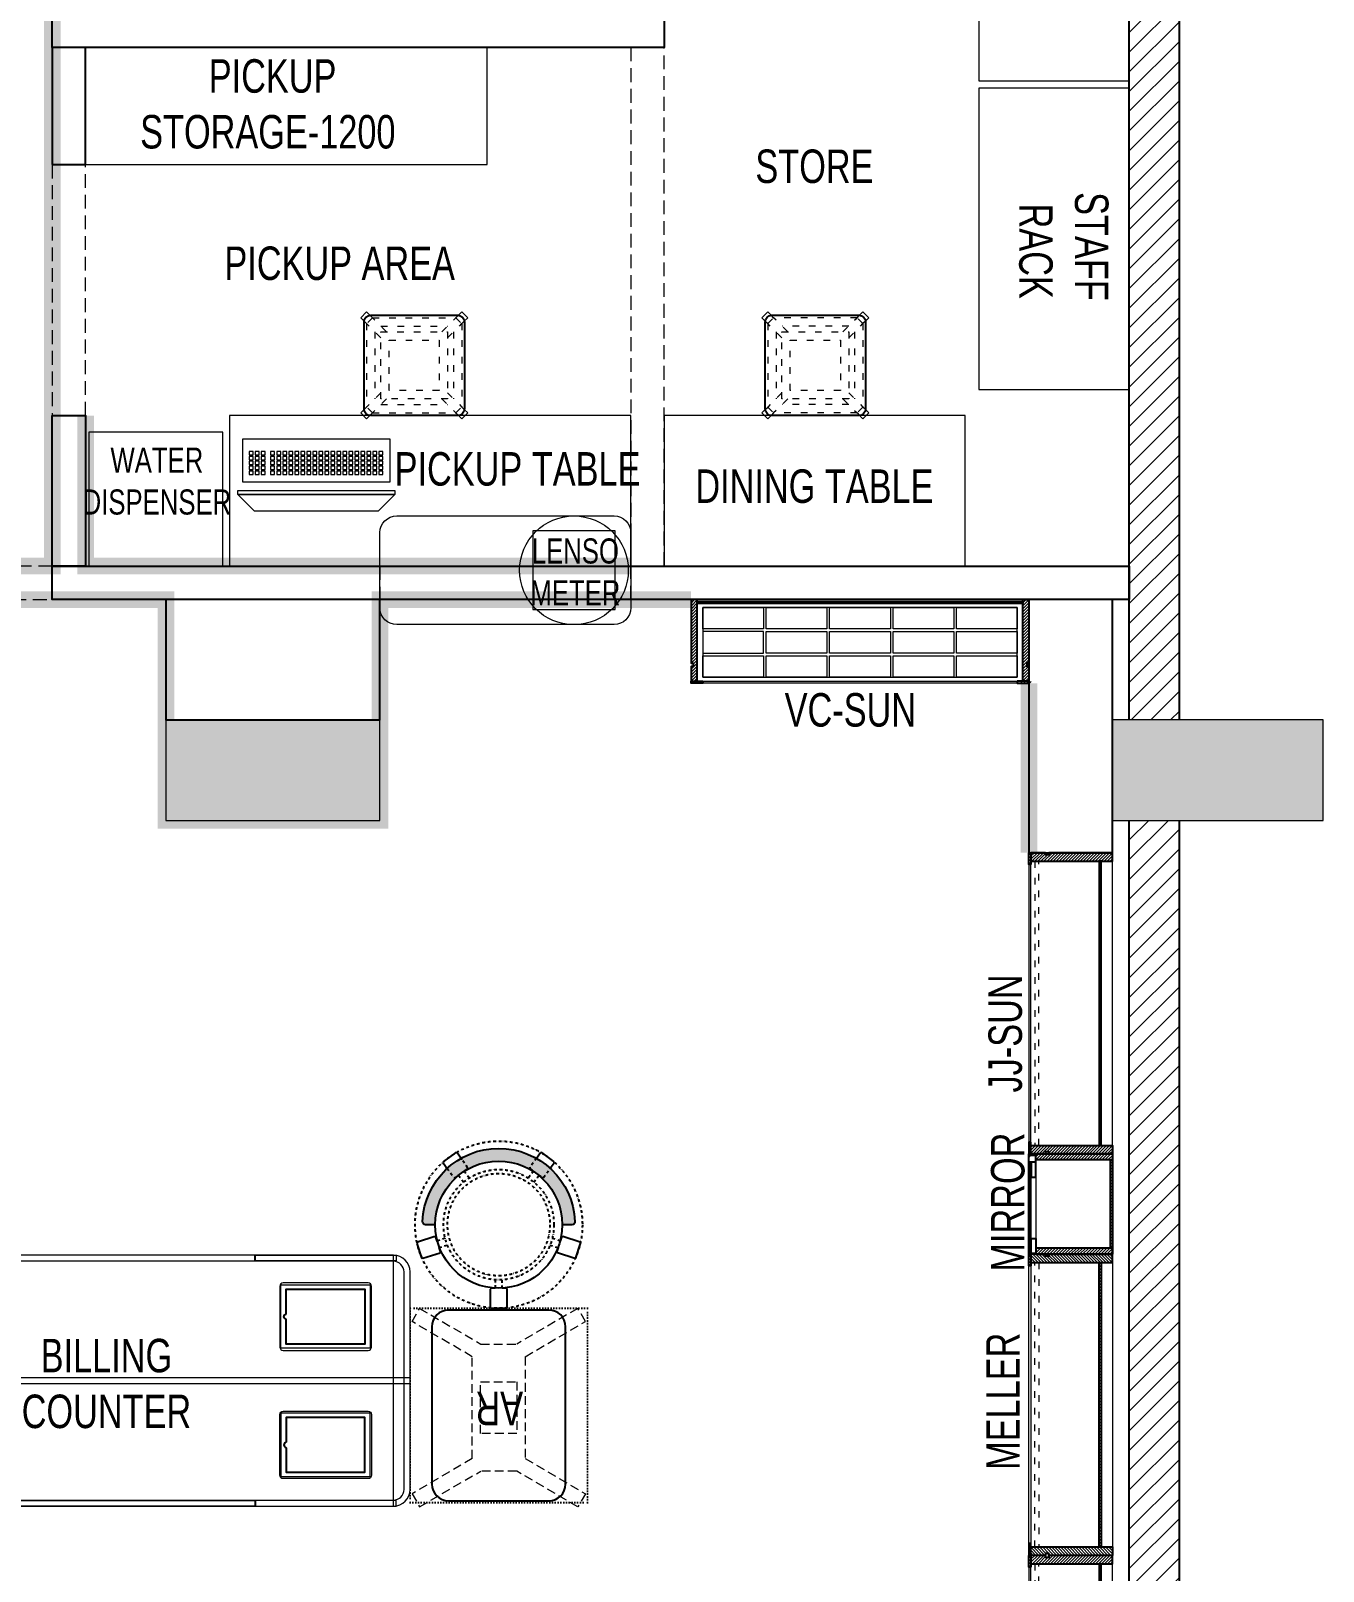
# Model space of a CAD drawing. Header units: feet. Extents: x 3264911 to 3272611, y -5469876 to -5453949.
# Drawn here: x 3267447 to 3271311, y -5461203 to -5456599 of the extents above; entities that cross this region are included whole.
import ezdxf

# ---------------------------------------------------------------- set-up
doc = ezdxf.new("R2010")
doc.units = ezdxf.units.FT
doc.header["$LTSCALE"] = 33
doc.header["$MEASUREMENT"] = 0
for name, pattern in [('a_p6_plan_L18$0$HIDDEN', [0.375, 0.25, -0.125]), ('ACAD_ISO03W100', [30, 12, -18]), ('DASHDOT2', [0.5, 0.25, -0.125, 0, -0.125]), ('DOT', [0.25, 0, -0.25]), ('HIDDEN2', [4.7624999999999975, 3.174999999999998, -1.587499999999999]), ('HIDDENX2', [0.75, 0.5, -0.25])]:
    doc.linetypes.add(name, pattern=pattern)
for name, color, linetype, lineweight in [('A-COL', 243, 'Continuous', 9), ('column hatch', 5, 'Continuous', 0), ('HATCH', 9, 'Continuous', 9), ('LENS-CURTAIN', 5, 'a_p6_plan_L18$0$HIDDEN', 9), ('LENS-DIM', 252, 'Continuous', 5), ('LENS-PARTITION', 21, 'Continuous', 25), ('LENS-TEXT', 31, 'Continuous', 5), ('LENS_CURTAIN', 5, 'a_p6_plan_L18$0$HIDDEN', 9), ('LENS_TEXT', 31, 'Continuous', 5), ('LK-EQPMT', 3, 'Continuous', 18), ('LK-FF&E FLOOR', 1, 'Continuous', 9), ('LK-FF&E WALL', 1, 'Continuous', 9), ('LK-FLUTTED FINISH', 20, 'Continuous', 30), ('LK-IT', 3, 'Continuous', 18), ('LK-MIRROR', 133, 'Continuous', 13), ('LK-TILES FINISH', 251, 'Continuous', 5), ('LN-ELEVATION-1', 81, 'Continuous', 25), ('LN-ELEVATION-2', 103, 'Continuous', 20), ('LN-ELEVATION-3', 125, 'Continuous', 18), ('LN-ELEVATION-4', 145, 'Continuous', 13), ('LN-ELEVATION-5', 167, 'Continuous', 5), ('LN-HATCH', 251, 'Continuous', 0), ('PLANO-TXT', 252, 'Continuous', 5)]:
    doc.layers.add(name, color=color, linetype=linetype, lineweight=lineweight)
doc.layers.add('A-WALL', color=1, linetype='Continuous')
doc.styles.add('LK TXT', font='GILC____.TTF', dxfattribs={"height": 100})
pattern_1 = [(45, (7858558.917008298, 3503823.203216763), (-4.490128060534575, 4.490128060534575), [])]
pattern_2 = [(45, (4208834.246730669, 1706614.740126447), (-4.490128060534575, 4.490128060534575), [])]
pattern_3 = [(45, (4209134.246730668, 1706614.740126447), (-4.490128060534575, 4.490128060534575), [])]

# ---------------------------------------------------------------- blocks, each defined once
blk = doc.blocks.new('CLENS 600 TYPE 6')
at = {"layer": 'LN-ELEVATION-1', "ltscale": 0.5}
blk.add_lwpolyline([(130, -225), (-130, -225, -0.4142135623730951), (-150, -205), (-150, 55, -0.4142135623730951), (-130, 75), (130, 75, -0.4142135623730951), (150, 55), (150, -205, -0.4142135623730951)], format="xyb", close=True, dxfattribs=at)
at = {"layer": 'LN-ELEVATION-3', "linetype": 'ACAD_ISO03W100', "ltscale": 0.05}
for p, q in [((-100, 7.322330470196902), (-142.3743686703965, 49.69669914152472)), ((-142.3743686708621, -199.6966991410591), (-142.3743686708621, 49.69669914105907)), ((-82.3223304701969, 25), (-124.6966991401277, 67.374368671095)), ((124.696699141059, 67.3743686703965), (-124.6966991401277, 67.374368671095)), ((82.3223304701969, 25), (124.6966991401277, 67.374368671095)), ((100, 7.322330470196902), (142.3743686703965, 49.69669914152472)), ((142.3743686708621, -199.6966991410591), (142.3743686708621, 49.69669914105907)), ((-117.3743686703965, -174.6966991408262), (-117.3743686703965, 24.69669914152473)), ((99.69669914059341, 42.3743686703965), (-99.69669913966207, 42.374368671095)), ((117.3743686703965, -174.6966991408262), (117.3743686703965, 24.69669914152473)), ((-100, -157.3223304701969), (-142.3743686703965, -199.6966991415247)), ((-82.3223304701969, -175), (-124.6966991401277, -217.374368671095)), ((82.3223304701969, -175), (124.6966991401277, -217.374368671095)), ((100, -157.3223304701969), (142.3743686703965, -199.6966991415247)), ((124.696699141059, -217.3743686703965), (-124.6966991401277, -217.374368671095)), ((99.69669914059341, -192.3743686703965), (-99.69669913966207, -192.374368671095))]:
    blk.add_line(p, q, dxfattribs=at)
for points in [[(-132.2008663183078, 74.87853584764525), (-124.696699141059, 67.3743686703965), (-142.3743686708621, 49.69669914105907), (-149.8785358476452, 57.20086631807498)], [(132.2008663183078, 74.87853584764525), (124.696699141059, 67.3743686703965), (142.3743686708621, 49.69669914105907), (149.8785358476452, 57.20086631807498)], [(-132.2008663183078, -224.8785358476453), (-124.696699141059, -217.3743686703965), (-142.3743686708621, -199.6966991410591), (-149.8785358476452, -207.200866318075)], [(132.2008663183078, -224.8785358476453), (124.696699141059, -217.3743686703965), (142.3743686708621, -199.6966991410591), (149.8785358476452, -207.200866318075)]]:
    blk.add_lwpolyline(points, dxfattribs=at)
for points in [[(100, -175), (-100, -175), (-100, 25), (100, 25)], [(75, -150), (-75, -150), (-75, 0), (75, 0)]]:
    blk.add_lwpolyline(points, close=True, dxfattribs=at)
at = {"layer": 'LN-ELEVATION-5', "ltscale": 0.5}
for points in [[(-149.8785358476452, 57.20086631807498), (-160.0520382001995, 67.37436867062934), (-142.3743686708621, 85.05203819996677), (-132.2008663183078, 74.87853584787806)], [(149.8785358476452, 57.20086631807498), (160.0520382001995, 67.37436867062934), (142.3743686708621, 85.05203819996677), (132.2008663183078, 74.87853584787806)], [(-149.8785358476452, -207.200866318075), (-160.0520382001995, -217.3743686706294), (-142.3743686708621, -235.0520381999668), (-132.2008663183078, -224.8785358478781)], [(149.8785358476452, -207.200866318075), (160.0520382001995, -217.3743686706294), (142.3743686708621, -235.0520381999668), (132.2008663183078, -224.8785358478781)]]:
    blk.add_lwpolyline(points, dxfattribs=at)
blk = doc.blocks.new('*U26')
at = {"layer": 'LK-EQPMT', "ltscale": 12}
blk.add_lwpolyline([(5.986879315214991, 4.914598100478997), (-5.986879315214991, 4.914598100478997), (-5.986879315214991, -4.914598100478997), (5.986879315214991, -4.914598100478997)], close=True, dxfattribs=at)
blk = doc.blocks.new('*U27')
at = {"color": 0, "linetype": 'ByBlock', "lineweight": -2}
for p in [(0, 0), (17.96063794564497, 0), (35.92127589128995, 0), (53.88191383693492, 0), (71.8425517825799, 0), (89.80318972822487, 0), (107.7638276738698, 0), (125.7244656195148, 0), (143.6851035651598, 0), (161.6457415108048, 0), (179.6063794564497, 0), (197.5670174020947, 0), (215.5276553477397, 0), (233.4882932933847, 0), (251.4489312390296, 0), (269.4095691846746, 0), (287.3702071303196, 0), (305.3308450759646, 0), (323.2914830216096, 0), (-9e-16, -14.74379430143699), (-1.8e-15, -29.48758860287398), (-2.7e-15, -44.23138290431096), (17.96063794564497, -14.74379430143699), (17.96063794564497, -29.48758860287398), (17.96063794564497, -44.23138290431096), (35.92127589128995, -14.74379430143699), (35.92127589128995, -29.48758860287398), (35.92127589128995, -44.23138290431096), (53.88191383693492, -14.74379430143699), (53.88191383693492, -29.48758860287398), (53.88191383693492, -44.23138290431096), (71.8425517825799, -14.74379430143699), (71.8425517825799, -29.48758860287398), (71.8425517825799, -44.23138290431096), (89.80318972822487, -14.74379430143699), (89.80318972822487, -29.48758860287398), (89.80318972822487, -44.23138290431096), (107.7638276738698, -14.74379430143699), (107.7638276738698, -29.48758860287398), (107.7638276738698, -44.23138290431096), (125.7244656195148, -14.74379430143699), (125.7244656195148, -29.48758860287398), (125.7244656195148, -44.23138290431096), (143.6851035651598, -14.74379430143699), (143.6851035651598, -29.48758860287398), (143.6851035651598, -44.23138290431096), (161.6457415108048, -14.74379430143699), (161.6457415108048, -29.48758860287398), (161.6457415108048, -44.23138290431096), (179.6063794564497, -14.74379430143699), (179.6063794564497, -29.48758860287398), (179.6063794564497, -44.23138290431096), (197.5670174020947, -14.74379430143699), (197.5670174020947, -29.48758860287398), (197.5670174020947, -44.23138290431096), (215.5276553477397, -14.74379430143699), (215.5276553477397, -29.48758860287398), (215.5276553477397, -44.23138290431096), (233.4882932933847, -14.74379430143699), (233.4882932933847, -29.48758860287398), (233.4882932933847, -44.23138290431096), (251.4489312390296, -14.74379430143699), (251.4489312390296, -29.48758860287398), (251.4489312390296, -44.23138290431096), (269.4095691846746, -14.74379430143699), (269.4095691846746, -29.48758860287398), (269.4095691846746, -44.23138290431096), (287.3702071303196, -14.74379430143699), (287.3702071303196, -29.48758860287398), (287.3702071303196, -44.23138290431096), (305.3308450759646, -14.74379430143699), (305.3308450759646, -29.48758860287398), (305.3308450759646, -44.23138290431096), (323.2914830216096, -14.74379430143699), (323.2914830216096, -29.48758860287398), (323.2914830216096, -44.23138290431096), (-3.6e-15, -58.97517720574795), (17.96063794564497, -58.97517720574795), (35.92127589128994, -58.97517720574795), (53.88191383693492, -58.97517720574795), (71.8425517825799, -58.97517720574795), (89.80318972822487, -58.97517720574795), (107.7638276738698, -58.97517720574795), (125.7244656195148, -58.97517720574795), (143.6851035651598, -58.97517720574795), (161.6457415108048, -58.97517720574795), (179.6063794564497, -58.97517720574795), (197.5670174020947, -58.97517720574795), (215.5276553477397, -58.97517720574795), (233.4882932933847, -58.97517720574795), (251.4489312390296, -58.97517720574795), (269.4095691846746, -58.97517720574795), (287.3702071303196, -58.97517720574795), (305.3308450759646, -58.97517720574795), (323.2914830216096, -58.97517720574795)]:
    blk.add_blockref('*U26', p, dxfattribs=at)
blk = doc.blocks.new('*U24')
at = {"layer": 'LK-EQPMT', "ltscale": 12}
blk.add_lwpolyline([(5.986879315214991, 4.914598100478997), (-5.986879315214991, 4.914598100478997), (-5.986879315214991, -4.914598100478997), (5.986879315214991, -4.914598100478997)], close=True, dxfattribs=at)
blk = doc.blocks.new('*U25')
at = {"color": 0, "linetype": 'ByBlock', "lineweight": -2}
for p in [(0, 0), (17.96063794564497, 0), (35.92127589128995, 0), (-9e-16, -14.74379430143699), (-1.8e-15, -29.48758860287398), (-2.7e-15, -44.23138290431096), (17.96063794564497, -14.74379430143699), (17.96063794564497, -29.48758860287398), (17.96063794564497, -44.23138290431096), (35.92127589128995, -14.74379430143699), (35.92127589128995, -29.48758860287398), (35.92127589128995, -44.23138290431096), (-3.6e-15, -58.97517720574795), (17.96063794564497, -58.97517720574795), (35.92127589128994, -58.97517720574795)]:
    blk.add_blockref('*U24', p, dxfattribs=at)
blk = doc.blocks.new('*U19')
at = {"ltscale": 12}
blk.add_lwpolyline([(8.040144996717572, 2.91038e-11), (8.040144996717572, 129.0940371821052), (448.0401449967176, 129.0940371821052), (448.0401449967176, 2.91038e-11)], close=True, dxfattribs=at)
for name, p in [('*U27', (35.16895717114949, 101.6202952143818)), ('*U25', (386.6121428576974, 101.6202952143818))]:
    blk.add_blockref(name, p)
blk = doc.blocks.new('Pickup table PC')
at = {"layer": 'LN-ELEVATION-2', "ltscale": 0.5}
for points in [[(470, 50), (0, 50), (0, 62), (470, 62)], [(420, 0), (50, 0), (0, 50), (470, 50)]]:
    blk.add_lwpolyline(points, close=True, dxfattribs=at)
blk = doc.blocks.new('A$C824ec3f2')
at = {"layer": 'column hatch'}
h = blk.add_hatch(color=8, dxfattribs=at)
h.dxf.hatch_style = 1
h.paths.add_polyline_path([(3068.434287936427, 1455.543587517924), (2438.434287936427, 1455.543587517924), (2438.434287936427, 1155.543587517924), (3068.434287936427, 1155.543587517924)])
h.paths.add_polyline_path([(248.4342879364267, 1455.543587517924), (-391.5657120635733, 1455.543587517924), (-391.5657120635733, 1155.543587517924), (248.4342879364267, 1155.543587517924)])
at = {"layer": 'LN-HATCH'}
h = blk.add_hatch(dxfattribs=at)
h.set_pattern_fill('ANSI31', color=256, scale=333, angle=180)
h.set_pattern_definition([(225, (-8274235.820525669, 5279922.853366336), (29.43331976689004, -29.43331976689005), [])])
h.paths.add_polyline_path([(2638.434287936427, 5915.543587517925), (2488.434287936427, 5915.543587517925), (2488.434287936427, 1455.543587517924), (2638.434287936427, 1455.543587517924)])
h.paths.add_polyline_path([(2638.434287936427, 1155.543587517924), (2488.434287936427, 1155.543587517924), (2488.434287936427, -7941.456412477418), (2638.434287936427, -7941.456412476488)])
at = {"layer": 'A-COL'}
for points in [[(248.4342879364267, 1455.543587517924), (-391.5657120635733, 1455.543587517924), (-391.5657120635733, 1155.543587517924), (248.4342879364267, 1155.543587517924)], [(3068.434287936427, 1455.543587517924), (2438.434287936427, 1455.543587517924), (2438.434287936427, 1155.543587517924), (3068.434287936427, 1155.543587517924)]]:
    blk.add_lwpolyline(points, close=True, dxfattribs=at)
at = {"layer": 'A-WALL'}
for p, q in [((2488.434287936427, 1455.543587517924), (2488.434287936427, 5915.543587517925)), ((2638.434287936427, 1455.543587517924), (2638.434287936427, 5915.543587517925)), ((2488.434287936427, -7941.456412477418), (2488.434287936427, 1155.543587517924)), ((2638.434287936427, -7941.456412477418), (2638.434287936427, 1155.543587517924))]:
    blk.add_line(p, q, dxfattribs=at)
blk = doc.blocks.new('I-PAD Frame')
at = {"color": 3, "linetype": 'Continuous'}
blk.add_lwpolyline([(357868.7410323084, -232321.1361381283), (358122.7410323085, -232321.1361381283, 0.4142135623713902), (358132.7410323086, -232311.1361381283), (358132.7410323086, -232129.1361381283, 0.4142135623713902), (358122.7410323085, -232119.1361381283), (357868.7410323084, -232119.1361381283, 0.4142135623713902), (357858.7410323085, -232129.1361381283), (357858.7410323085, -232311.1361381283, 0.4142135623713902)], format="xyb", close=True, dxfattribs=at)
at = {"color": 3, "linetype": 'Continuous', "lineweight": 25}
blk.add_lwpolyline([(358113.2410323085, -232229.6755301424), (358113.2410323085, -232302.1361381283), (357878.2410323086, -232302.1361381283), (357878.2410323086, -232138.1361381283), (358113.2410323085, -232138.1361381283), (358113.2410323085, -232210.5967461141, 0.3275382217372251), (358114.6410323081, -232212.5046245168, -0.733799385757267), (358114.6410323086, -232227.7676517396, 0.3275382217372252)], format="xyb", close=True, dxfattribs=at)
blk = doc.blocks.new('Billing Counter 1800')
at = {"color": 5, "linetype": 'HIDDENX2', "ltscale": 0.025}
for p, q in [((-849.9999978118577, -374.9978339364752), (-850.0000002956948, 375)), ((849.9999976539983, -374.9978339364752), (850.0000001378356, 375))]:
    blk.add_line(p, q, dxfattribs=at)
at = {"color": 0, "linetype": 'Continuous'}
for p, q in [((850, 375), (-850, 375)), ((900, -325), (900, 325)), ((-850, -375), (850, -375))]:
    blk.add_line(p, q, dxfattribs=at)
at = {"color": 2, "linetype": 'Continuous'}
blk.add_line((849, -375), (849.9999976539983, -374.9978339364752), dxfattribs=at)
at = {"color": 2, "linetype": 'HIDDENX2', "ltscale": 0.025}
for points in [[(-857.9999984272289, 375), (-437.4115580061916, 375), (-437.4115580851212, 358), (-857.9999985061586, 358)], [(435.3333326776046, 375), (-435.2551077436656, 375), (-435.2551076647359, 358), (435.3333327565342, 358)], [(437.3333327565342, 375), (857.9217731775715, 375), (857.9217730986419, 358), (437.3333326776046, 358)], [(-857.9999984272289, -375), (-437.4115580061916, -375), (-437.4115580851212, -358), (-857.9999985061586, -358)], [(435.3333326776046, -375), (-435.2551077436656, -375), (-435.2551076647359, -358), (435.3333327563014, -358)], [(437.3333327563013, -375), (857.9217731775715, -375), (857.9217730986419, -358), (437.3333326776046, -358)]]:
    blk.add_lwpolyline(points, close=True, dxfattribs=at)
at = {"color": 5, "linetype": 'Continuous'}
for points in [[(-780.9166655030566, 97.25000000000001), (-513.9166655030567, 97.25000000000001), (-513.9166655030567, 286.25), (-780.9166655030566, 286.25)], [(780.9166655030566, 97.25000000000001), (513.9166655030567, 97.25000000000001), (513.9166655030567, 286.25), (780.9166655030566, 286.25)], [(-780.9166655030566, -97.25000000000001), (-513.9166655030567, -97.25000000000001), (-513.9166655030567, -286.25), (-780.9166655030566, -286.25)], [(780.9166655030566, -97.25000000000001), (513.9166655030567, -97.25000000000001), (513.9166655030567, -286.25), (780.9166655030566, -286.25)]]:
    blk.add_lwpolyline(points, close=True, dxfattribs=at)
at = {"color": 5, "linetype": 'HIDDENX2', "ltscale": 0.025}
blk.add_lwpolyline([(850, 8.5), (-850, 8.5), (-850, -8.5), (850, -8.5)], close=True, dxfattribs=at)
at = {"color": 0, "linetype": 'Continuous'}
for centre, radius, start, end in [((-850, 325), 50.0000000000291, 90, 180), ((849.999999999767, 325), 50.00000000005822, 0, 90), ((849.999999999767, -325), 50.0000000000291, 270, 0)]:
    blk.add_arc(centre, radius, start, end, dxfattribs=at)
at = {"layer": 'LN-ELEVATION-2'}
blk.add_line((-900, 325), (-900, -325), dxfattribs=at)
for points in [[(850, 375), (-850, 375, 0.4142135623725836), (-900, 325), (-900, -325, 0.4142135623725836), (-850, -375), (850, -375, 0.4142135623725837), (900, -325), (900, 325, 0.4142135623725836)], [(850, 357), (-850, 357, 0.4142135623730951), (-882, 325), (-882, -325, 0.4142135623730951), (-850, -357), (850, -357, 0.4142135623730951), (882, -325), (882, 325, 0.4142135623730951)]]:
    blk.add_lwpolyline(points, format="xyb", close=True, dxfattribs=at)
blk.add_lwpolyline([(-900, -8.5), (900, -8.5), (900, 8.5), (-900, 8.5)], close=True, dxfattribs=at)
blk.add_arc((-850, -325), 50.00000000005822, 180, 270, dxfattribs=at)
at = {"color": 2, "linetype": 'Continuous', "xscale": -1, "rotation": 180}
blk.add_blockref('I-PAD Frame', (-358643.1576978308, -232028.3861380983), dxfattribs=at)
at = {"color": 2, "linetype": 'Continuous', "rotation": 180}
blk.add_blockref('I-PAD Frame', (358643.1576977922, -232028.3861381579), dxfattribs=at)
at = {"color": 2, "linetype": 'Continuous'}
blk.add_blockref('I-PAD Frame', (-358643.1576978113, 232028.3861381281), dxfattribs=at)
at = {"color": 2, "linetype": 'Continuous', "xscale": -1}
blk.add_blockref('I-PAD Frame', (358643.1576978117, 232028.3861381281), dxfattribs=at)
at = {"layer": 'LENS-TEXT', "color": 0, "linetype": 'Continuous', "ltscale": 3, "insert": (-7.865375894587486, -8.871815700083971), "char_height": 100, "attachment_point": 5, "style": 'LK TXT'}
blk.add_mtext_dynamic_manual_height_columns('BILLING COUNTER', width=353.0555573365615, gutter_width=0.5, heights=[0], dxfattribs=at)
blk = doc.blocks.new('AR')
at = {"layer": 'LN-ELEVATION-2', "linetype": 'DOT', "lineweight": 25}
blk.add_lwpolyline([(0, 13.41378593863919), (530, 13.41378593863919), (530, 593.4137859386392), (0, 593.4137859386392)], close=True, dxfattribs=at)
at = {"layer": 'LN-ELEVATION-2', "lineweight": 25}
blk.add_lwpolyline([(465, 68.22063546301797), (465, 538.2206354630179, 0.4142135623730951), (415, 588.2206354630177), (115, 588.2206354630177, 0.4142135623730951), (65, 538.2206354630179), (65, 68.22063546301797, 0.4142135623730951), (115, 18.22063546301797), (415, 18.22063546301797, 0.4142135623730951)], format="xyb", close=True, dxfattribs=at)
at = {"layer": 'LN-ELEVATION-4', "linetype": 'HIDDEN2', "ltscale": 0.25}
for points in [[(185.8456009030342, 448.8780772723258), (5.888936847448348, 554.0078910568263), (28.48512306064368, 593.350836840691), (211.0874861851335, 486.6754184374586)], [(344.154399111867, 448.8780772762837), (524.1110631600021, 554.0078910947777), (501.5148769393563, 593.3508368753828), (318.9125138223171, 486.6754184374586)], [(211.0874861851335, 486.6754184376913), (318.9125138223171, 486.6754184376913)], [(185.8456009030342, 144.472759603057), (185.8456009030342, 448.8780772723258)], [(344.154399111867, 448.8780772762837), (344.154399111867, 144.4727595990989)], [(185.8456009030342, 144.472759603057), (5.888936847448348, 39.34294581855647), (28.48512306064368, 3.46917659e-08), (211.0874861851335, 106.6754184379242)], [(344.154399111867, 144.4727595990989), (524.1110631600021, 39.34294578060508), (501.5148769393563, 0), (318.9125138223171, 106.6754184379242)], [(318.9125138223171, 106.6754184376914), (211.0874861851335, 106.6754184376914)]]:
    blk.add_lwpolyline(points, dxfattribs=at)
blk.add_lwpolyline([(210.8456009030342, 373.9866790841333), (319.154399111867, 373.9866790841333), (319.154399111867, 219.3641577917151), (210.8456009030342, 219.3641577917151)], close=True, dxfattribs=at)
blk = doc.blocks.new('DR STOOL')
at = {"layer": 'HATCH'}
h = blk.add_hatch(dxfattribs=at)
h.set_pattern_fill('ANSI36', color=250, angle=-90.00000000000001)
h.set_pattern_definition([(315, (-227.8099174643867, 917.3997257252777), (6.173926083235043, -1.683798022700468), [7.9375, -1.587499999999999, 0, -1.587499999999999])])
edge = h.paths.add_edge_path()
edge.add_line((-190.0000000041909, 4.511094e-10), (-218.6899174675346, 4.511094e-10))
edge.add_arc((-218.6899174670689, 9.120000000388245), 9.119999999940092, 177.6119845363388, 269.9999999996136, ccw=False)
edge.add_arc((-1.8626451e-09, 3.565219e-10), 228.000000002257, 2.3880154632688004, 177.6119845367313, ccw=False)
edge.add_arc((218.6899174633436, 9.120000000497384), 9.120000000051716, -90.00000000034493, 2.3880154629299, ccw=False)
edge.add_line((218.6899174633436, 4.511094e-10), (190, 4.511094e-10))
edge.add_arc((-1.8626451e-09, 4.511094e-10), 190.000000001979, -1.27e-14, 180)
at = {"layer": 'LN-ELEVATION-1', "color": 1, "ltscale": 100}
for p, q in [((-165.2704676063731, 189.0243927398114), (-165.9069543029182, 185.0820035930228)), ((-165.9069543029182, 185.0820035930228), (-153.8003208162263, 168.3135803133482)), ((-128.6221585394814, 215.4841044476634), (-165.2704676063731, 189.0243927398114)), ((-124.7228340068832, 214.8545704018979), (-128.6221585394814, 215.4841044476634)), ((-112.6981821293011, 198.1996966340157), (-124.7228340068832, 214.8545704018979)), ((124.7553772013634, 214.9803744515593), (112.5488144652918, 198.2845540212292)), ((128.7014972954057, 215.5933048763618), (124.7553772013634, 214.9803744515593)), ((128.7014972954057, 215.5933048763618), (124.7553772013634, 214.9803744515593)), ((165.1911288509145, 188.915192311113), (128.7014972954057, 215.5933048763618)), ((165.1911288509145, 188.915192311113), (128.7014972954057, 215.5933048763618)), ((153.6734594982117, 168.4294150282658), (165.7973639420234, 185.0121775862135)), ((165.7973639420234, 185.0121775862135), (165.1911288509145, 188.915192311113)), ((165.7973639420234, 185.0121775862135), (165.1911288509145, 188.915192311113)), ((-191.2928382232785, -35.45407700946089), (-242.9550312487409, -52.24013893969095)), ((-187.9259491492994, -37.1695928365807), (-191.2928382232785, -35.45407700946089)), ((-184.1424400564283, -48.81403796559607), (-187.9259491492994, -37.1695928365807)), ((188.0651108901948, -36.96233201187715), (184.0504167033359, -49.19388854173303)), ((191.3981811110861, -35.27656588272658), (188.0651108901948, -36.96233201187715)), ((243.0100176925771, -52.21682526778022), (191.3981811110861, -35.27656588272658)), ((-242.9550312487409, -52.24013893969095), (-244.7482102331705, -55.75945052818861)), ((-244.7482102331705, -55.75945052818861), (-230.7800458371639, -98.74904560100549)), ((-227.2218665438704, -100.5620286722478), (-175.5596735184081, -83.7759667420105)), ((-173.8639617776498, -80.4479453730819), (-177.8421125086024, -68.2044548037811)), ((-175.5596735184081, -83.7759667420105), (-173.8639617776498, -80.4479453730819)), ((177.6922140880488, -68.56540505095472), (173.8739495249465, -80.1985000452405)), ((173.8739495249465, -80.1985000452405), (175.5794035866856, -83.5704969359358)), ((175.5794035866856, -83.5704969359358), (227.1912401677109, -100.5107563209894)), ((230.715890809428, -98.7280946081737), (244.8123673382215, -55.78040257930116)), ((244.8123673382215, -55.78040257930116), (243.0100176925771, -52.21682526778022)), ((-230.7800458371639, -98.74904560100549), (-227.2218665438704, -100.5620286722478)), ((227.1912401677109, -100.5107563209894), (230.715890809428, -98.7280946081737)), ((-22.72193054761737, -190.2142363802995), (-25.39390889601782, -192.886214728569)), ((-25.39390889601782, -192.886214728569), (-25.39390889601782, -247.2070584567482)), ((-10.47823652112856, -190.2142363802995), (-22.72193054761737, -190.2142363802995)), ((22.78362171910703, -190.2142363802995), (9.910054048988968, -190.2142363802995)), ((25.42475448176265, -192.8553691428751), (22.78362171910703, -190.2142363802995)), ((25.42475448176265, -247.1762128710543), (25.42475448176265, -192.8553691428751)), ((-25.39390889601782, -247.2070584567482), (-22.60096735274419, -250)), ((-22.60096735274419, -250), (22.60096735274419, -250)), ((22.60096735274419, -250), (25.42475448176265, -247.1762128710543))]:
    blk.add_line(p, q, dxfattribs=at)
at = {"layer": 'LN-ELEVATION-1', "linetype": 'DASHDOT2'}
for p, q in [((-92.92521573789418, 170.8129362839827), (-112.6981821293011, 198.1996966340157)), ((112.5488144652918, 198.2845540212292), (92.69529851106927, 171.1294289919315)), ((-153.8003208162263, 168.3135803133482), (-134.1093360339291, 141.0403694751003)), ((-134.1093360339291, 141.0403694751003), (-130.4219571123831, 140.4450534014686)), ((-130.4219571123831, 140.4450534014686), (-119.9844727469608, 147.9808124662595)), ((-119.9844727469608, 147.9808124662595), (-105.3687285655178, 126.9741353208374)), ((-103.4542870586738, 159.9154408004979), (-93.52748446213081, 167.0824927485227)), ((-88.15393704269081, 139.4771787207864), (-103.4542870586738, 159.9154408004979)), ((-93.52748446213081, 167.0824927485227), (-92.92521573789418, 170.8129362839827)), ((103.6608748426661, 159.8406005539291), (88.19885099539533, 139.4487815762331)), ((92.69529851106927, 171.1294289919315), (93.26858203159645, 167.4385604566923)), ((93.26858203159645, 167.4385604566923), (103.6608748426661, 159.8406005539291)), ((105.4096150295809, 126.94019481352), (120.1194891873747, 147.8074627162714)), ((120.1194891873747, 147.8074627162714), (130.0033113472163, 140.5812532722048)), ((130.0033113472163, 140.5812532722048), (133.7372852512635, 141.1612321265929)), ((133.7372852512635, 141.1612321265929), (153.6734594982117, 168.4294150282658)), ((-159.954806596972, -40.49024384317454), (-184.1424400564283, -48.81403796559607)), ((184.0504167033359, -49.19388854173303), (159.8786162491887, -40.79004861696012)), ((-177.8421125086024, -68.2044548037811), (-153.4148110738024, -60.73628028803068)), ((153.3006618716754, -61.02382378749462), (177.6922140880488, -68.56540505095472)), ((-10.92024635523557, -164.6382343793375), (-10.47823652112856, -190.2142363802995)), ((9.910054048988968, -190.2142363802995), (10.35584833659231, -164.674698740353))]:
    blk.add_line(p, q, dxfattribs=at)
at = {"layer": 'LN-ELEVATION-1', "color": 1, "ltscale": 100}
blk.add_lwpolyline([(-190.0000000023283, 0), (-218.6899174656719, 0, -0.4264743413925903), (-227.8019973598421, 9.5, -0.959166304662544), (227.8019973593764, 9.5, -0.4264743413925903), (218.6899174647406, 0), (190.0000000013969, 0)], format="xyb", dxfattribs=at)
at = {"layer": 'LN-ELEVATION-1', "linetype": 'DASHDOT2'}
for radius in [250, 165, 153]:
    blk.add_circle((0, 0), radius, dxfattribs=at)
at = {"layer": 'LN-ELEVATION-1', "color": 1, "ltscale": 100}
blk.add_circle((0, 0), 190, dxfattribs=at)
blk = doc.blocks.new('VC HD 1010')
at = {"layer": 'LN-HATCH', "ltscale": 0.5}
h = blk.add_hatch(dxfattribs=at)
h.set_pattern_fill('ANSI31', color=256, scale=2)
h.set_pattern_definition([(45, (3761554.586240421, 1795022.935917533), (-4.490128060534575, 4.490128060534575), [])])
h.paths.add_polyline_path([(-505.166666666977, 24), (-505.166666666977, -166), (-499.1666666669771, -166), (-499.1666666669771, -176), (-505.166666666977, -176), (-505.166666666977, -220), (-487.1666666669772, -220), (-487.1666666669772, 24)])
h = blk.add_hatch(dxfattribs=at)
h.set_pattern_fill('ANSI31', color=256, scale=2)
h.set_pattern_definition(pattern_1)
h.paths.add_polyline_path([(504.8333333330228, 24), (504.8333333330228, -166), (498.8333333330228, -166), (498.8333333330228, -176), (504.8333333330228, -176), (504.8333333330228, -220), (486.8333333330228, -220), (486.8333333330228, 24)])
h = blk.add_hatch(dxfattribs=at)
h.set_pattern_fill('ANSI31', color=256, scale=2)
h.set_pattern_definition([(45, (7858741.917008297, 3503823.203216763), (-4.490128060534575, 4.490128060534575), [])])
h.paths.add_polyline_path([(-470.1666666669772, -220), (-470.1666666669772, -226), (-505.166666666977, -226), (-505.166666666977, -220)])
h = blk.add_hatch(dxfattribs=at)
h.set_pattern_fill('ANSI31', color=256, scale=2)
h.set_pattern_definition(pattern_1)
h.paths.add_polyline_path([(476.8333333330228, -220), (476.8333333330228, -226), (511.8333333330228, -226), (511.8333333330228, -220)])
at = {"layer": 'LN-ELEVATION-1', "ltscale": 0.5}
for points in [[(-505.166666666977, 24), (-505.166666666977, -166), (-499.1666666669771, -166), (-499.1666666669771, -176), (-505.166666666977, -176), (-505.166666666977, -220), (-487.1666666669772, -220), (-487.1666666669772, 24)], [(486.8333333330228, 12), (-487.1666666669772, 12), (-487.1666666669772, 18), (486.8333333330228, 18)], [(504.8333333330228, 24), (504.8333333330228, -166), (498.8333333330228, -166), (498.8333333330228, -176), (504.8333333330228, -176), (504.8333333330228, -220), (486.8333333330228, -220), (486.8333333330228, 24)], [(-470.1666666669772, -220), (-470.1666666669772, -226), (-505.166666666977, -226), (-505.166666666977, -220)], [(469.8333333330228, -220), (469.8333333330228, -226), (504.8333333330228, -226), (504.8333333330228, -220)]]:
    blk.add_lwpolyline(points, close=True, dxfattribs=at)
at = {"layer": 'LN-ELEVATION-2', "ltscale": 0.5}
blk.add_lwpolyline([(470.1666666674428, 0), (-470.1666666674428, 0), (-470.1666666674428, -208), (470.1666666674428, -208)], close=True, dxfattribs=at)
at = {"layer": 'LN-ELEVATION-3', "ltscale": 0.5}
for p, q in [((-487.1666666669772, 24), (486.8333333330228, 24)), ((-470.1666666669772, -220), (469.8333333330228, -220)), ((469.8333333330228, -226), (-470.1666666669772, -226))]:
    blk.add_line(p, q, dxfattribs=at)
for points in [[(-470.1666666674428, 0), (-288.5000000004657, 0), (-288.5000000004657, -64), (-470.1666666674428, -64)], [(-280.5000000004657, 0), (-98.83333333348855, 0), (-98.83333333348855, -64), (-280.5000000004657, -64)], [(-90.83333333348855, 0), (90.83333333348855, 0), (90.83333333348855, -64), (-90.83333333348855, -64)], [(98.83333333348855, 0), (280.5000000004657, 0), (280.5000000004657, -64), (98.83333333348855, -64)], [(288.5000000004657, 0), (470.1666666674428, 0), (470.1666666674428, -64), (288.5000000004657, -64)], [(-470.1666666674428, -136), (-288.5000000004657, -136), (-288.5000000004657, -72), (-470.1666666674428, -72)], [(-280.5000000004657, -72), (-98.83333333348855, -72), (-98.83333333348855, -136), (-280.5000000004657, -136)], [(-90.83333333348855, -72), (90.83333333348855, -72), (90.83333333348855, -136), (-90.83333333348855, -136)], [(98.83333333348855, -72), (280.5000000004657, -72), (280.5000000004657, -136), (98.83333333348855, -136)], [(288.5000000004657, -72), (470.1666666674428, -72), (470.1666666674428, -136), (288.5000000004657, -136)], [(-470.1666666674428, -144), (-288.5000000004657, -144), (-288.5000000004657, -208), (-470.1666666674428, -208)], [(-280.5000000004657, -144), (-98.83333333348855, -144), (-98.83333333348855, -208), (-280.5000000004657, -208)], [(-90.83333333348855, -144), (90.83333333348855, -144), (90.83333333348855, -208), (-90.83333333348855, -208)], [(98.83333333348855, -144), (280.5000000004657, -144), (280.5000000004657, -208), (98.83333333348855, -208)], [(288.5000000004657, -144), (470.1666666674428, -144), (470.1666666674428, -208), (288.5000000004657, -208)]]:
    blk.add_lwpolyline(points, close=True, dxfattribs=at)
blk = doc.blocks.new('JJ SH 900')
at = {"layer": 'LN-HATCH', "ltscale": 0.5}
h = blk.add_hatch(dxfattribs=at)
h.set_pattern_fill('ANSI31', color=256, scale=50)
h.set_pattern_definition([(45, (0, 0), (-4.419417382415921, 4.419417382415921), [])])
h.paths.add_polyline_path([(-911.7948143622632, 1.45519e-11), (-911.7948143622632, -189.9999999999854), (-905.7948143622637, -189.9999999999854), (-905.7948143622637, -199.9999999999854), (-911.7948143622632, -199.9999999999854), (-911.7948143622632, -243.9999999999855), (-886.7948143622632, -243.9999999999855), (-886.7948143622632, 1.45519e-11)])
h = blk.add_hatch(dxfattribs=at)
h.set_pattern_fill('ANSI31', color=256, scale=2)
h.set_pattern_definition(pattern_2)
h.paths.add_polyline_path([(-11.79481436226342, 1.45519e-11), (-11.79481436226342, -189.9999999999854), (-17.79481436226342, -189.9999999999854), (-17.79481436226342, -199.9999999999854), (-11.79481436226342, -199.9999999999854), (-11.79481436226342, -243.9999999999855), (-36.79481436226343, -243.9999999999855), (-36.79481436226343, 1.45519e-11)])
h = blk.add_hatch(dxfattribs=at)
h.set_pattern_fill('ANSI31', color=256, scale=2)
h.set_pattern_definition(pattern_3)
h.paths.add_polyline_path([(-36.79481436224887, -40), (-886.7948143622632, -39.99999999998546), (-886.7948143622632, -33.99999999998545), (-36.79481436224887, -34)])
h = blk.add_hatch(dxfattribs=at)
h.set_pattern_fill('ANSI31', color=256, scale=2)
h.set_pattern_definition(pattern_3)
h.paths.add_polyline_path([(-876.7948143622632, -243.9999999999855), (-876.7948143622632, -249.9999999999854), (-911.7948143622632, -249.9999999999854), (-911.7948143622632, -243.9999999999855)])
h = blk.add_hatch(dxfattribs=at)
h.set_pattern_fill('ANSI31', color=256, scale=2)
h.set_pattern_definition(pattern_2)
h.paths.add_polyline_path([(-46.79481436226342, -243.9999999999855), (-46.79481436226342, -249.9999999999854), (-11.79481436226342, -249.9999999999854), (-11.79481436226342, -243.9999999999855)])
at = {"layer": 'LN-ELEVATION-1', "ltscale": 0.5}
for points in [[(-911.7948143622632, 1.45519e-11), (-911.7948143622632, -189.9999999999854), (-905.7948143622637, -189.9999999999854), (-905.7948143622637, -199.9999999999854), (-911.7948143622632, -199.9999999999854), (-911.7948143622632, -243.9999999999855), (-886.7948143622632, -243.9999999999855), (-886.7948143622632, 1.45519e-11)], [(-11.79481436226342, 1.45519e-11), (-11.79481436226342, -189.9999999999854), (-17.79481436226342, -189.9999999999854), (-17.79481436226342, -199.9999999999854), (-11.79481436226342, -199.9999999999854), (-11.79481436226342, -243.9999999999855), (-36.79481436226343, -243.9999999999855), (-36.79481436226343, 1.45519e-11)], [(-36.79481436226343, -39.99999999998546), (-886.7948143622632, -39.99999999998546), (-886.7948143622632, -33.99999999998545), (-36.79481436226343, -33.99999999998545)], [(-876.7948143622632, -243.9999999999855), (-876.7948143622632, -249.9999999999854), (-911.7948143622632, -249.9999999999854), (-911.7948143622632, -243.9999999999855)], [(-46.79481436226342, -243.9999999999855), (-46.79481436226342, -249.9999999999854), (-11.79481436226342, -249.9999999999854), (-11.79481436226342, -243.9999999999855)]]:
    blk.add_lwpolyline(points, close=True, dxfattribs=at)
at = {"layer": 'LN-ELEVATION-3', "ltscale": 0.5}
for p, q in [((-886.7948143622632, 1.45519e-11), (-36.79481436226343, 1.45519e-11)), ((-876.7948143622632, -243.9999999999855), (-46.79481436226342, -243.9999999999855)), ((-46.79481436226342, -249.9999999999854), (-876.7948143622632, -249.9999999999854))]:
    blk.add_line(p, q, dxfattribs=at)
at = {"layer": 'LN-ELEVATION-4', "linetype": 'ACAD_ISO03W100', "ltscale": 0.05}
blk.add_lwpolyline([(-886.7948143622632, -219.9999999999854), (-36.79481436226343, -219.9999999999854), (-36.79481436226343, -231.9999999999855), (-886.7948143622632, -231.9999999999855)], close=True, dxfattribs=at)
blk = doc.blocks.new('MIRROR')
at = {"layer": 'LN-HATCH', "ltscale": 0.5}
h = blk.add_hatch(dxfattribs=at)
h.set_pattern_fill('ANSI31', color=256, scale=2)
h.set_pattern_definition([(45, (4060433.741624544, 1708720.786904081), (-4.490128060534575, 4.490128060534575), [])])
h.paths.add_polyline_path([(212.944788963403, 101.3407590774622), (230.944788963403, 101.3407590774622), (230.944788963403, -127.6592409225377), (212.944788963403, -127.6592409225377)])
h.paths.add_polyline_path([(230.944788963403, 95.34075907746227), (494.9447889634027, 95.34075907746227), (494.9447889634027, 101.3407590774622), (230.944788963403, 101.3407590774622)])
h.paths.add_polyline_path([(512.9447889634027, 101.3407590774622), (494.9447889634027, 101.3407590774622), (494.9447889634027, -127.6592409225377), (512.9447889634027, -127.6592409225377)])
at = {"layer": 'Defpoints'}
blk.add_lwpolyline([(512.9447889634027, 101.3407590774622), (212.944788963403, 101.3407590774622), (212.944788963403, -148.6592409225377), (512.9447889634027, -148.6592409225377)], close=True, dxfattribs=at)
at = {"layer": 'LN-ELEVATION-1'}
for points in [[(212.944788963403, 101.3407590774622), (230.944788963403, 101.3407590774622), (230.944788963403, -127.6592409225377), (212.944788963403, -127.6592409225377)], [(230.944788963403, 95.34075907746227), (494.9447889634027, 95.34075907746227), (494.9447889634027, 101.3407590774622), (230.944788963403, 101.3407590774622)], [(512.9447889634027, 101.3407590774622), (494.9447889634027, 101.3407590774622), (494.9447889634027, -127.6592409225377), (512.9447889634027, -127.6592409225377)], [(259.944788963403, -141.6592409225377), (259.944788963403, -127.6592409225377), (214.944788963403, -127.6592409225377), (214.944788963403, -148.6592409225377), (223.944788963403, -148.6592409225377), (223.944788963403, -147.1592409225377), (216.444788963403, -147.1592409225377), (216.444788963403, -141.6592409225377)], [(442.944788963403, -141.6592409225377), (442.944788963403, -127.6592409225377), (487.9447889634028, -127.6592409225377), (487.9447889634028, -148.6592409225377), (478.9447889634026, -148.6592409225377), (478.9447889634026, -147.1592409225377), (486.4447889634027, -147.1592409225377), (486.4447889634027, -141.6592409225377)], [(504.944788963403, -148.6592409225377), (504.944788963403, -147.1592409225377), (509.444788963403, -147.1592409225377), (509.444788963403, -129.1592409225377), (487.9447889634028, -129.1592409225377), (487.9447889634028, -127.6592409225377), (510.9447889634028, -127.6592409225377), (510.9447889634028, -148.6592409225377)]]:
    blk.add_lwpolyline(points, close=True, dxfattribs=at)
at = {"layer": 'LN-ELEVATION-2'}
blk.add_lwpolyline([(259.944788963403, -141.6592409225377), (442.944788963403, -141.6592409225377), (442.944788963403, -127.6592409225377), (259.944788963403, -127.6592409225377)], close=True, dxfattribs=at)
at = {"layer": 'LN-ELEVATION-2', "color": 4, "lineweight": 0}
blk.add_lwpolyline([(216.444788963403, -141.6592409225377), (486.4447889634027, -141.6592409225377), (486.4447889634027, -147.1592409225377), (216.444788963403, -147.1592409225377)], close=True, dxfattribs=at)
at = {"layer": 'LN-ELEVATION-4', "ltscale": 0.5}
blk.add_line((478.9447889634026, -148.6592409225377), (223.944788963403, -148.6592409225377), dxfattribs=at)

msp = doc.modelspace()

# ---------------------------------------------------------------- linework, layer by layer
at = {"layer": 'LENS-CURTAIN', "ltscale": 5}
msp.add_lwpolyline([(3269241.37680457, -5458198.821593948), (3268491.376804569, -5458198.821593948), (3268491.376804569, -5458298.821593948), (3269241.37680457, -5458298.821593948)], close=True, dxfattribs=at)
at = {"layer": 'LENS-PARTITION'}
for points in [[(3267511.37680457, -5456548.821593948), (3269341.37680457, -5456548.821593948), (3269341.37680457, -5456648.821593947), (3267511.37680457, -5456648.821593947)], [(3267511.37680457, -5456998.8216758), (3267611.37680457, -5456998.8216758), (3267611.37680457, -5456648.821593947), (3267511.37680457, -5456648.821593947)], [(3267511.37680457, -5457748.821675801), (3267611.37680457, -5457748.821675801), (3267611.37680457, -5458198.821593948), (3267511.37680457, -5458198.821593948)], [(3267511.37680457, -5458198.821593949), (3270731.37680457, -5458198.821593948), (3270731.37680457, -5458298.821593947), (3267511.37680457, -5458298.821593948)], [(3268491.376804569, -5458298.821593947), (3267851.37680457, -5458298.821593947), (3267851.37680457, -5458658.821593948), (3268491.376804569, -5458658.821593948)], [(3270431.37680457, -5459055.821593944), (3270681.37680457, -5459055.821593944), (3270681.37680457, -5458298.821593947), (3270431.37680457, -5458298.821593947)]]:
    msp.add_lwpolyline(points, close=True, dxfattribs=at)
at = {"layer": 'LENS_CURTAIN', "ltscale": 5}
for points in [[(3269241.37680457, -5456648.821593947), (3269241.37680457, -5458198.821593948), (3269341.37680457, -5458198.821593948), (3269341.37680457, -5456648.821593947)], [(3267511.37680457, -5456998.8216758), (3267511.37680457, -5457748.821675801), (3267611.37680457, -5457748.821675801), (3267611.37680457, -5456998.8216758)], [(3267511.37680457, -5458198.821593948), (3266711.376804569, -5458198.821593947), (3266711.376804569, -5458298.821593947), (3267511.37680457, -5458298.821593948)]]:
    msp.add_lwpolyline(points, close=True, dxfattribs=at)
at = {"layer": 'LK-EQPMT'}
msp.add_lwpolyline([(3269194.273159699, -5458328.821680971), (3269194.273159699, -5458093.821680972), (3268948.273159699, -5458093.821680972), (3268948.273159699, -5458328.821680971)], close=True, dxfattribs=at)
at = {"layer": 'LK-FF&E WALL'}
for points in [[(3270731.37680457, -5456748.821593947), (3270731.37680457, -5455848.821593948), (3270281.376804569, -5455848.821593948), (3270281.376804569, -5456748.821593947)], [(3268811.37680457, -5456998.821593948), (3268811.37680457, -5456648.821593947), (3267611.37680457, -5456648.821593947), (3267611.37680457, -5456998.821593948)], [(3270731.37680457, -5457670.62132687), (3270731.37680457, -5456770.621326869), (3270281.376804569, -5456770.621326869), (3270281.376804569, -5457670.62132687)], [(3268041.376808704, -5458198.8216758), (3269241.37680457, -5458198.8216758), (3269241.37680457, -5457748.821675801), (3268041.376808704, -5457748.821675801)], [(3269341.37680457, -5458198.821593948), (3270241.376804569, -5458198.821593948), (3270241.376804569, -5457748.821593948), (3269341.37680457, -5457748.821593948)], [(3267621.35563373, -5458198.821593949), (3268021.35563373, -5458198.821593949), (3268021.35563373, -5457798.82159395), (3267621.35563373, -5457798.82159395)]]:
    msp.add_lwpolyline(points, close=True, dxfattribs=at)
msp.add_lwpolyline([(3268491.376804569, -5458323.821676461), (3268491.376804569, -5458098.821685482, -0.4142135623730951), (3268541.376804569, -5458048.821685482), (3269191.37680457, -5458048.821685482, -0.4142135623730951), (3269241.37680457, -5458098.821685482), (3269241.37680457, -5458323.821676461, -0.4142135623730951), (3269191.37680457, -5458373.821676461), (3268541.376804569, -5458373.821676461, -0.4142135623730951)], format="xyb", close=True, dxfattribs=at)
msp.add_circle((3269071.2731597, -5458211.321680972), 162.4999954886734, dxfattribs=at)
at = {"layer": 'LK-FLUTTED FINISH', "linetype": 'ACAD_ISO03W100', "ltscale": 0.05, "const_width": 50}
msp.add_lwpolyline([(3269421.376804569, -5458298.821593947), (3268491.376804569, -5458298.821593947), (3268491.376804569, -5458958.821593947), (3267851.37680457, -5458958.821593947), (3267851.37680457, -5458298.821593948), (3265161.37680457, -5458298.821593948), (3265161.37680457, -5458298.821593948)], dxfattribs=at)
at = {"layer": 'LK-MIRROR', "linetype": 'ACAD_ISO03W100', "ltscale": 0.05, "const_width": 50}
msp.add_lwpolyline([(3270431.37680457, -5458548.821593948), (3270431.37680457, -5459055.821593944)], dxfattribs=at)
at = {"layer": 'LK-TILES FINISH', "color": 212, "linetype": 'ACAD_ISO03W100', "ltscale": 0.05, "const_width": 50}
msp.add_lwpolyline([(3266711.376804569, -5455798.821593947), (3267511.37680457, -5455798.821593947), (3267511.37680457, -5458198.821593948), (3266711.376804569, -5458198.821593948)], close=True, dxfattribs=at)
msp.add_lwpolyline([(3269241.37680457, -5458198.821593948), (3267611.37680457, -5458198.821593949), (3267611.376804569, -5457748.821675801)], dxfattribs=at)

# ---------------------------------------------------------------- block references
at = {"layer": 'LENS-DIM', "color": 2}
msp.add_blockref('A$C824ec3f2', (3268242.942516633, -5460114.365181466), dxfattribs=at)
at = {"layer": 'LK-FF&E FLOOR'}
for name, p in [('DR STOOL', (3268846.376804569, -5460167.396908474)), ('Billing Counter 1800', (3267681.376804568, -5460633.821593948)), ('AR', (3268581.376804569, -5461010.810694412))]:
    msp.add_blockref(name, p, dxfattribs=at)
at = {"layer": 'LK-FF&E WALL'}
for name, p, rotation in [('CLENS 600 TYPE 6', (3268593.664205095, -5457673.8216758), 180), ('CLENS 600 TYPE 6', (3269718.070143233, -5457598.821593949), 89.99999999999999), ('JJ SH 900', (3270681.37680457, -5461167.616408305), 270)]:
    msp.add_blockref(name, p, dxfattribs=dict(at, rotation=rotation))
msp.add_blockref('VC HD 1010', (3269926.543471236, -5458322.821593948), dxfattribs=at)
at = {"layer": 'LK-FF&E WALL', "xscale": -1, "rotation": 270}
for name, p in [('JJ SH 900', (3270681.37680457, -5459044.026779581)), ('MIRROR', (3270580.036045493, -5460468.766382907)), ('JJ SH 900', (3270681.37680457, -5461144.026779581))]:
    msp.add_blockref(name, p, dxfattribs=at)
at = {"layer": 'LK-IT', "ltscale": 0.5, "rotation": 180}
msp.add_blockref('*U19', (3268528.958726959, -5457818.482993025), dxfattribs=at)
at = {"layer": 'LK-IT'}
msp.add_blockref('Pickup table PC', (3268065.918581962, -5458034.698080787), dxfattribs=at)

# ---------------------------------------------------------------- texts
at = {"layer": 'LENS-TEXT', "color": 0, "linetype": 'Continuous', "ltscale": 3, "attachment_point": 5, "style": 'LK TXT'}
for s, width, gutter_width, insert, char_height in [(' PICKUP STORAGE-1200', 893.4932908369223, 0.9999999999999992, (3268156.075267981, -5456817.904532571), 100), ('STORE', 252.5261627906977, 0.9999999999999992, (3269790.272247248, -5457004.416394416), 100), ('PICKUP AREA', 783.9636358173434, 0.9999999999999992, (3268370.805250061, -5457294.336511154), 100), ('WATER \\PDISPENSER', 264.1621858484572, 0.7499999999999996, (3267824.362325538, -5457945.246979679), 75), ('PICKUP TABLE  ', 783.9636358173434, 0.9999999999999992, (3268902.607050648, -5457908.974962232), 100), ('DINING TABLE', 1099.486866972408, 0.9999999999999992, (3269790.272247248, -5457960.635359328), 100), ('LENSO\\PMETER', 353.0555573365615, 0.5, (3269075.57324681, -5458216.139182552), 75)]:
    msp.add_mtext_dynamic_manual_height_columns(s, width=width, gutter_width=gutter_width, heights=[0], dxfattribs=dict(at, insert=insert, char_height=char_height))
at = {"layer": 'LENS-TEXT', "color": 0, "linetype": 'Continuous', "ltscale": 3, "char_height": 100, "attachment_point": 5, "style": 'LK TXT'}
for s, width, gutter_width, insert, rotation in [('STAFF\\P RACK', 1099.486866972408, 0.9999999999999992, (3270535.165370256, -5457243.384430809), 269.99999999999994), ('AR', 237.4408088319178, 12.5, (3268848.033841475, -5460716.881352531), 180)]:
    msp.add_mtext_dynamic_manual_height_columns(s, width=width, gutter_width=gutter_width, heights=[0], dxfattribs=dict(at, insert=insert, rotation=rotation))
at = {"layer": 'LENS_TEXT', "linetype": 'Continuous', "ltscale": 3, "insert": (3270368.83547959, -5460099.919658161, -23744.04052932372), "char_height": 100, "width": 324.4738372093023, "attachment_point": 5, "rotation": 90.00000000000003, "style": 'LK TXT'}
msp.add_mtext('{\\C7;MIRROR}', dxfattribs=at)
at = {"layer": 'PLANO-TXT', "linetype": 'Continuous', "ltscale": 3, "insert": (3269897.734336447, -5458629.274410348, -23744.04052932372), "char_height": 100, "width": 149.546511627907, "attachment_point": 5, "style": 'LK TXT'}
msp.add_mtext('VC-SUN', dxfattribs=at)
at = {"layer": 'PLANO-TXT', "linetype": 'Continuous', "ltscale": 3, "char_height": 100, "width": 149.546511627907, "attachment_point": 5, "rotation": 89.99999999999993, "style": 'LK TXT'}
for s, insert in [('JJ-SUN', (3270361.383406021, -5459595.769633136, -23744.04052932372)), ('MELLER', (3270353.874645957, -5460695.231861544, -23744.04052932372))]:
    msp.add_mtext(s, dxfattribs=dict(at, insert=insert))

doc.saveas('drawing.dxf')
